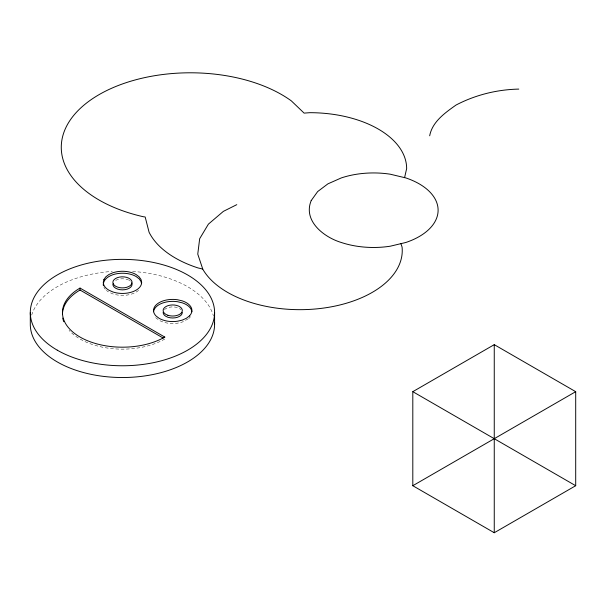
<?xml version="1.0" encoding="UTF-8"?>
<svg xmlns="http://www.w3.org/2000/svg" width="606" height="606" viewBox="0 0 606 606"><rect width="100%" height="100%" fill="white"/><g stroke="black" fill="none" stroke-linecap="round" stroke-linejoin="round"><path stroke-width="0.45" stroke-dasharray="3.03 2.27" d="M188.125 318.9L182.315 322.044L177.687 323.149A19.195 11.082 0 0 1 159.143 320.286L156.09 317.991A19.195 11.082 0 0 1 154.984 316.696M188.739 318.445L189.345 317.991A19.195 11.082 0 0 0 190.451 316.688M31.701 315.075A92.142 53.199 0 0 1 112.269 271.45M132.616 271.45A92.142 53.199 0 0 1 213.448 315.991M138.577 290.35A19.195 11.082 0 0 1 112.875 293.91L108.898 292.153A19.195 11.082 0 0 1 106.368 290.35M105.255 289.221A19.195 11.082 0 0 1 103.929 287.183M164.794 339.034A59.979 34.625 0 0 1 69.099 330.368M115.685 280.396A9.598 5.545 0 0 1 128.646 280.07M129.26 280.396A9.598 5.545 0 0 1 130.335 281.139M164.408 309.674A9.598 5.545 0 0 1 181.027 309.674"/><path stroke-width="0.91" d="M404.588 177.634L406.649 168.582A96.824 55.903 0 0 0 309.825 112.686L304.114 113.117L291.312 100.854A129.101 74.53 0 0 0 86.507 103.065A129.101 74.53 0 0 0 143.213 216.706L145.182 216.986L149.068 232.204A103.278 59.63 0 0 0 198.147 267.973L202.737 269.026M429.684 135.789C432.26 121.768 445.137 112.761 456.045 105.035C475.407 94.907 496.958 89.559 518.789 89.097M164.809 337.087L80.03 288.077A59.979 34.625 0 0 0 80 337.034A59.979 34.625 0 0 0 164.794 337.072M412.807 391.673L494.254 344.655L575.7 391.673L575.7 485.717L494.254 532.742L412.807 485.717L412.807 391.673L575.7 485.717M412.807 485.717L575.7 391.673M236.779 204.661L223.379 211.365L208.403 224.137L199.669 238.719L197.761 254.103L202.813 269.246A102.338 59.085 0 0 0 319.279 308.605A102.338 59.085 0 0 0 402.073 247.081L400.93 243.65M80.03 288.077L80.03 290.039L163.226 338.072M141.478 283.479L141.016 281.449L139.1 278.775L136.047 276.48A19.195 11.082 0 0 0 112.875 274.715C108.527 276.275 103.649 279.222 103.278 284.312A19.195 11.082 0 0 0 103.437 285.759M112.875 284.312L113.201 285.752A9.598 5.545 0 0 0 124.957 289.668A9.598 5.545 0 0 0 131.744 282.881M494.254 344.655L494.254 532.742M214.585 312.567L214.585 324.324M30.3 312.567L30.3 324.324A92.142 53.199 0 0 0 124.041 377.515A92.142 53.199 0 0 0 214.532 322.475M63.759 321.695A59.979 34.625 0 0 1 62.774 318.097M62.456 314.484A59.979 34.625 0 0 1 80.022 290.032M182.315 312.446A9.598 5.545 0 0 1 172.718 317.991A9.598 5.545 0 0 1 163.12 312.446M153.568 311.726A19.187 11.075 0 0 1 177.649 301.735L182.315 302.849A19.187 11.075 0 0 1 191.86 311.719M103.929 279.487L103.278 282.358A19.195 11.082 0 0 0 108.898 290.191L112.875 291.956A19.195 11.082 0 0 0 141.668 282.358L141.016 279.487L139.1 276.813L136.047 274.518A19.195 11.082 0 0 0 112.875 272.761L108.898 274.518L105.845 276.813L103.929 279.487M311.211 200.563C302.765 220.902 323.937 237.264 341.284 242.483A64.547 37.269 0 0 0 390.264 246.203L405.831 242.483A64.547 37.269 0 0 0 405.831 177.929L390.264 174.21A64.547 37.269 0 0 0 341.284 177.929L327.914 183.853L317.658 191.572L311.211 200.563M189.345 316.029L186.292 318.324L182.315 320.089L177.687 321.195A19.195 11.082 0 0 1 159.143 318.324L156.09 316.029A19.195 11.082 0 0 1 157.477 303.75A19.195 11.082 0 0 1 177.649 299.773L182.315 300.887A19.195 11.082 0 0 1 189.345 316.029M113.201 283.79L112.875 282.358A9.598 5.545 0 0 1 126.525 277.336A9.598 5.545 0 0 1 128.639 286.6A9.598 5.545 0 0 1 113.201 283.79M167.915 315.287A9.598 5.545 0 0 0 182.315 310.484A9.598 5.545 0 0 0 167.915 305.689A9.598 5.545 0 0 0 167.915 315.287M57.29 350.185A92.142 53.199 0 0 0 211.449 326.339A92.142 53.199 0 0 0 98.596 261.178A92.142 53.199 0 0 0 57.29 350.185"/></g></svg>
